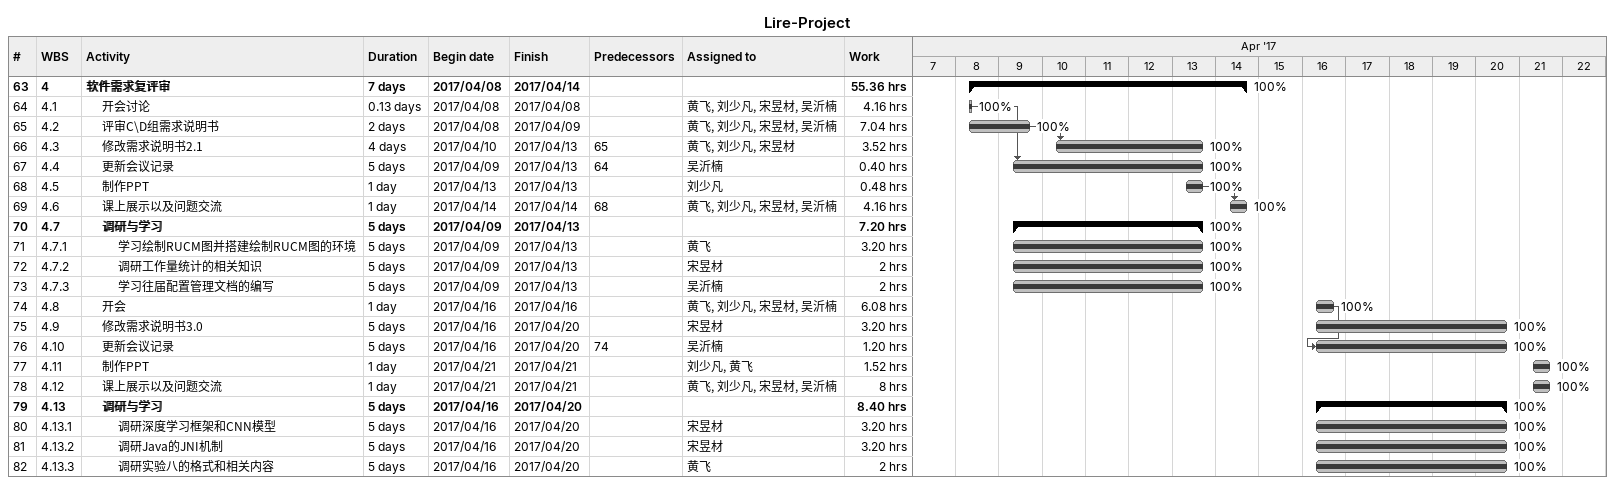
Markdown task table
Lire-Project

| ID | WBS | Task | Duration | Start | Finish | Predecessors | Resources | % complete | Work (h) |
|---|---|---|---|---|---|---|---|---|---|
| 63 | 4 | **软件需求复评审** | 7d | 2017-04-08 | 2017-04-14 |  |  | 100 | 55.36 |
| 64 | 4.1 | 开会讨论 | 0.13d | 2017-04-08 | 2017-04-08 |  | 黄飞, 刘少凡, 宋昱材, 吴沂楠 | 100 | 4.16 |
| 65 | 4.2 | 评审C\D组需求说明书 | 2d | 2017-04-08 | 2017-04-09 |  | 黄飞, 刘少凡, 宋昱材, 吴沂楠 | 100 | 7.04 |
| 66 | 4.3 | 修改需求说明书2.1 | 4d | 2017-04-10 | 2017-04-13 | 65 | 黄飞, 刘少凡, 宋昱材 | 100 | 3.52 |
| 67 | 4.4 | 更新会议记录 | 5d | 2017-04-09 | 2017-04-13 | 64 | 吴沂楠 | 100 | 0.40 |
| 68 | 4.5 | 制作PPT | 1d | 2017-04-13 | 2017-04-13 |  | 刘少凡 | 100 | 0.48 |
| 69 | 4.6 | 课上展示以及问题交流 | 1d | 2017-04-14 | 2017-04-14 | 68 | 黄飞, 刘少凡, 宋昱材, 吴沂楠 | 100 | 4.16 |
| 70 | 4.7 | **调研与学习** | 5d | 2017-04-09 | 2017-04-13 |  |  | 100 | 7.20 |
| 71 | 4.7.1 | 学习绘制RUCM图并搭建绘制RUCM图的环境 | 5d | 2017-04-09 | 2017-04-13 |  | 黄飞 | 100 | 3.20 |
| 72 | 4.7.2 | 调研工作量统计的相关知识 | 5d | 2017-04-09 | 2017-04-13 |  | 宋昱材 | 100 | 2 |
| 73 | 4.7.3 | 学习往届配置管理文档的编写 | 5d | 2017-04-09 | 2017-04-13 |  | 吴沂楠 | 100 | 2 |
| 74 | 4.8 | 开会 | 1d | 2017-04-16 | 2017-04-16 |  | 黄飞, 刘少凡, 宋昱材, 吴沂楠 | 100 | 6.08 |
| 75 | 4.9 | 修改需求说明书3.0 | 5d | 2017-04-16 | 2017-04-20 |  | 宋昱材 | 100 | 3.20 |
| 76 | 4.10 | 更新会议记录 | 5d | 2017-04-16 | 2017-04-20 | 74 | 吴沂楠 | 100 | 1.20 |
| 77 | 4.11 | 制作PPT | 1d | 2017-04-21 | 2017-04-21 |  | 刘少凡, 黄飞 | 100 | 1.52 |
| 78 | 4.12 | 课上展示以及问题交流 | 1d | 2017-04-21 | 2017-04-21 |  | 黄飞, 刘少凡, 宋昱材, 吴沂楠 | 100 | 8 |
| 79 | 4.13 | **调研与学习** | 5d | 2017-04-16 | 2017-04-20 |  |  | 100 | 8.40 |
| 80 | 4.13.1 | 调研深度学习框架和CNN模型 | 5d | 2017-04-16 | 2017-04-20 |  | 宋昱材 | 100 | 3.20 |
| 81 | 4.13.2 | 调研Java的JNI机制 | 5d | 2017-04-16 | 2017-04-20 |  | 宋昱材 | 100 | 3.20 |
| 82 | 4.13.3 | 调研实验八的格式和相关内容 | 5d | 2017-04-16 | 2017-04-20 |  | 黄飞 | 100 | 2 |
